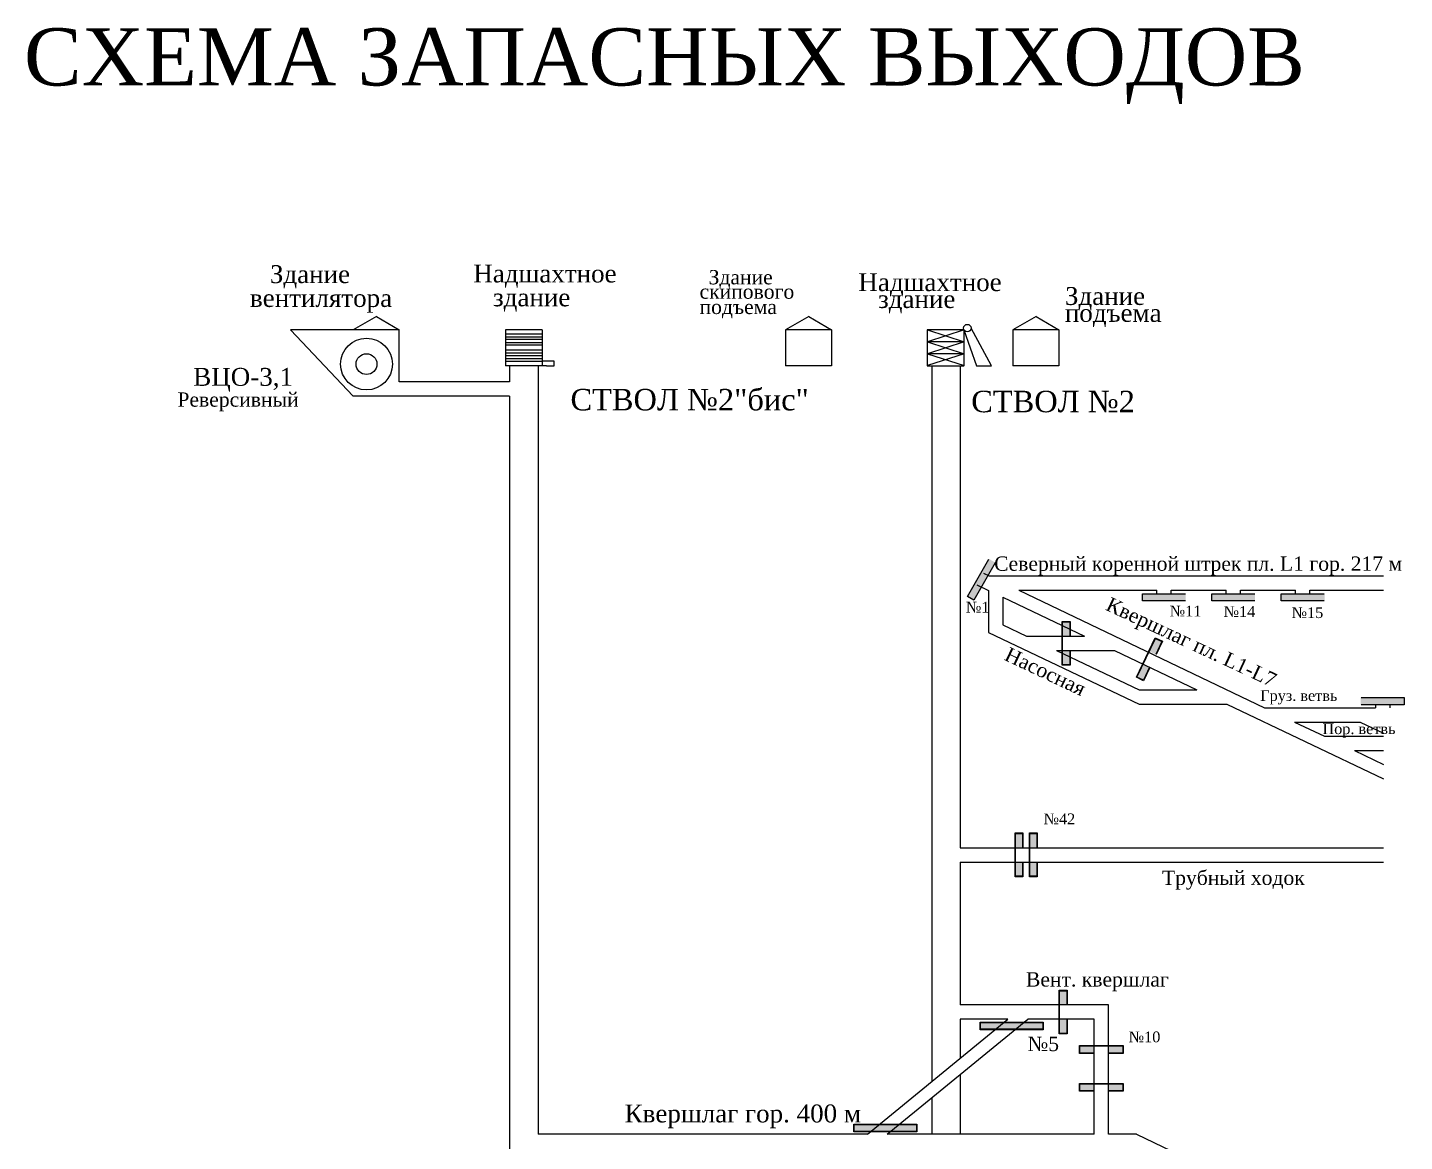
# Model space of a CAD drawing. Header units: millimetres. Extents: x -860 to -268, y -454 to 390.
# Drawn here: x -687.3 to -302.4, y 78.9 to 390.4 of the extents above; entities that cross this region are included whole.
import ezdxf

# ---------------------------------------------------------------- set-up
doc = ezdxf.new("R2010")
doc.units = ezdxf.units.MM
for name, color, linetype in [('Двери', 7, 'Continuous'), ('Название схема зап выходов', 7, 'Continuous'), ('Номера перемычек', 7, 'Continuous'), ('Перемычки 01', 7, 'Continuous')]:
    doc.layers.add(name, color=color, linetype=linetype)
doc.styles.get("Standard").update_dxf_attribs({"font": 'TIMES.TTF', "height": 10})

msp = doc.modelspace()

# ---------------------------------------------------------------- hatches: boundary and pattern name
at = {"layer": 'Двери'}
h = msp.add_hatch(color=256, dxfattribs=at)
h.paths.add_polyline_path([(-395.87, 220.18), (-395.87, 224.28), (-398.07, 224.28), (-398.07, 220.18), (-397.97, 220.18), (-397.97, 224.18), (-395.97, 224.18), (-395.97, 220.18)])
h.paths.add_polyline_path([(-397.97, 216.18), (-397.97, 220.18), (-398.07, 220.18), (-398.07, 216.18)])
h.paths.add_polyline_path([(-395.87, 212.08), (-395.87, 216.18), (-395.97, 216.18), (-395.97, 212.18), (-397.97, 212.18), (-397.97, 216.18), (-398.07, 216.18), (-398.07, 212.08)])
h = msp.add_hatch(color=3, dxfattribs=at)
h.paths.add_polyline_path([(-395.97, 224.18), (-397.97, 224.18), (-397.97, 220.18), (-395.97, 220.18)])
h.paths.add_polyline_path([(-397.97, 212.18), (-395.97, 212.18), (-395.97, 216.18), (-397.97, 216.18)])
h = msp.add_hatch(color=256, dxfattribs=at)
h.paths.add_polyline_path([(-371.84, 215.05), (-370.07, 218.75), (-372.06, 219.7), (-373.82, 216), (-373.73, 215.95), (-372.01, 219.57), (-370.21, 218.7), (-371.93, 215.09)])
h.paths.add_polyline_path([(-375.46, 212.34), (-373.73, 215.95), (-373.82, 216), (-375.55, 212.39)])
h.paths.add_polyline_path([(-375.33, 207.74), (-373.56, 211.44), (-373.65, 211.48), (-375.37, 207.87), (-377.18, 208.73), (-375.46, 212.34), (-375.55, 212.39), (-377.31, 208.69)])
h = msp.add_hatch(color=3, dxfattribs=at)
h.paths.add_polyline_path([(-370.21, 218.7), (-372.01, 219.57), (-373.73, 215.95), (-371.93, 215.09)])
h.paths.add_polyline_path([(-377.18, 208.73), (-375.37, 207.87), (-373.65, 211.48), (-375.46, 212.34)])
h = msp.add_hatch(color=256, dxfattribs=at)
h.paths.add_polyline_path([(-409.05, 161.08), (-409.05, 165.18), (-411.25, 165.18), (-411.25, 161.08), (-411.15, 161.08), (-411.15, 165.08), (-409.15, 165.08), (-409.15, 161.08)])
h.paths.add_polyline_path([(-411.15, 157.08), (-411.15, 161.08), (-411.25, 161.08), (-411.25, 157.08)])
h.paths.add_polyline_path([(-409.05, 152.98), (-409.05, 157.08), (-409.15, 157.08), (-409.15, 153.08), (-411.15, 153.08), (-411.15, 157.08), (-411.25, 157.08), (-411.25, 152.98)])
h = msp.add_hatch(color=256, dxfattribs=at)
h.paths.add_polyline_path([(-409.05, 161.03), (-409.05, 165.13), (-411.25, 165.13), (-411.25, 161.03), (-411.15, 161.03), (-411.15, 165.03), (-409.15, 165.03), (-409.15, 161.03)])
h.paths.add_polyline_path([(-411.15, 157.03), (-411.15, 161.03), (-411.25, 161.03), (-411.25, 157.03)])
h.paths.add_polyline_path([(-409.05, 152.93), (-409.05, 157.03), (-409.15, 157.03), (-409.15, 153.03), (-411.15, 153.03), (-411.15, 157.03), (-411.25, 157.03), (-411.25, 152.93)])
h = msp.add_hatch(color=3, dxfattribs=at)
h.paths.add_polyline_path([(-409.15, 165.08), (-411.15, 165.08), (-411.15, 161.08), (-409.15, 161.08)])
h.paths.add_polyline_path([(-411.15, 153.08), (-409.15, 153.08), (-409.15, 157.08), (-411.15, 157.08)])
h = msp.add_hatch(color=3, dxfattribs=at)
h.paths.add_polyline_path([(-409.15, 165.03), (-411.15, 165.03), (-411.15, 161.03), (-409.15, 161.03)])
h.paths.add_polyline_path([(-411.15, 153.03), (-409.15, 153.03), (-409.15, 157.03), (-411.15, 157.03)])
h = msp.add_hatch(color=256, dxfattribs=at)
h.paths.add_polyline_path([(-405.05, 161.08), (-405.05, 165.18), (-407.25, 165.18), (-407.25, 161.08), (-407.15, 161.08), (-407.15, 165.08), (-405.15, 165.08), (-405.15, 161.08)])
h.paths.add_polyline_path([(-407.15, 157.08), (-407.15, 161.08), (-407.25, 161.08), (-407.25, 157.08)])
h.paths.add_polyline_path([(-405.05, 152.98), (-405.05, 157.08), (-405.15, 157.08), (-405.15, 153.08), (-407.15, 153.08), (-407.15, 157.08), (-407.25, 157.08), (-407.25, 152.98)])
h = msp.add_hatch(color=256, dxfattribs=at)
h.paths.add_polyline_path([(-405.05, 161.03), (-405.05, 165.13), (-407.25, 165.13), (-407.25, 161.03), (-407.15, 161.03), (-407.15, 165.03), (-405.15, 165.03), (-405.15, 161.03)])
h.paths.add_polyline_path([(-407.15, 157.03), (-407.15, 161.03), (-407.25, 161.03), (-407.25, 157.03)])
h.paths.add_polyline_path([(-405.05, 152.93), (-405.05, 157.03), (-405.15, 157.03), (-405.15, 153.03), (-407.15, 153.03), (-407.15, 157.03), (-407.25, 157.03), (-407.25, 152.93)])
h = msp.add_hatch(color=3, dxfattribs=at)
h.paths.add_polyline_path([(-405.15, 165.08), (-407.15, 165.08), (-407.15, 161.08), (-405.15, 161.08)])
h.paths.add_polyline_path([(-407.15, 153.08), (-405.15, 153.08), (-405.15, 157.08), (-407.15, 157.08)])
h = msp.add_hatch(color=3, dxfattribs=at)
h.paths.add_polyline_path([(-405.15, 165.03), (-407.15, 165.03), (-407.15, 161.03), (-405.15, 161.03)])
h.paths.add_polyline_path([(-407.15, 153.03), (-405.15, 153.03), (-405.15, 157.03), (-407.15, 157.03)])
h = msp.add_hatch(color=256, dxfattribs=at)
h.paths.add_polyline_path([(-396.72, 117.06), (-396.72, 121.16), (-398.92, 121.16), (-398.92, 117.06), (-398.82, 117.06), (-398.82, 121.06), (-396.82, 121.06), (-396.82, 117.06)])
h.paths.add_polyline_path([(-398.82, 113.06), (-398.82, 117.06), (-398.92, 117.06), (-398.92, 113.06)])
h.paths.add_polyline_path([(-396.72, 108.96), (-396.72, 113.06), (-396.82, 113.06), (-396.82, 109.06), (-398.82, 109.06), (-398.82, 113.06), (-398.92, 113.06), (-398.92, 108.96)])
h = msp.add_hatch(color=3, dxfattribs=at)
h.paths.add_polyline_path([(-396.82, 121.06), (-398.82, 121.06), (-398.82, 117.06), (-396.82, 117.06)])
h.paths.add_polyline_path([(-398.82, 109.06), (-396.82, 109.06), (-396.82, 113.06), (-398.82, 113.06)])
h = msp.add_hatch(color=256, dxfattribs=at)
h.paths.add_polyline_path([(-385.13, 103.52), (-381.03, 103.52), (-381.03, 105.72), (-385.13, 105.72), (-385.13, 105.62), (-381.13, 105.62), (-381.13, 103.62), (-385.13, 103.62)])
h.paths.add_polyline_path([(-389.13, 105.62), (-385.13, 105.62), (-385.13, 105.72), (-389.13, 105.72)])
h.paths.add_polyline_path([(-393.23, 103.52), (-389.13, 103.52), (-389.13, 103.62), (-393.13, 103.62), (-393.13, 105.62), (-389.13, 105.62), (-389.13, 105.72), (-393.23, 105.72)])
h = msp.add_hatch(color=3, dxfattribs=at)
h.paths.add_polyline_path([(-381.13, 103.62), (-381.13, 105.62), (-385.13, 105.62), (-385.13, 103.62)])
h.paths.add_polyline_path([(-393.13, 105.62), (-393.13, 103.62), (-389.13, 103.62), (-389.13, 105.62)])
h = msp.add_hatch(color=256, dxfattribs=at)
h.paths.add_polyline_path([(-385.13, 92.92), (-381.03, 92.92), (-381.03, 95.12), (-385.13, 95.12), (-385.13, 95.02), (-381.13, 95.02), (-381.13, 93.02), (-385.13, 93.02)])
h.paths.add_polyline_path([(-389.13, 95.02), (-385.13, 95.02), (-385.13, 95.12), (-389.13, 95.12)])
h.paths.add_polyline_path([(-393.23, 92.92), (-389.13, 92.92), (-389.13, 93.02), (-393.13, 93.02), (-393.13, 95.02), (-389.13, 95.02), (-389.13, 95.12), (-393.23, 95.12)])
h = msp.add_hatch(color=3, dxfattribs=at)
h.paths.add_polyline_path([(-381.13, 93.02), (-381.13, 95.02), (-385.13, 95.02), (-385.13, 93.02)])
h.paths.add_polyline_path([(-393.13, 95.02), (-393.13, 93.02), (-389.13, 93.02), (-389.13, 95.02)])
at = {"layer": 'Перемычки 01'}
h = msp.add_hatch(color=256, dxfattribs=at)
h.paths.add_polyline_path([(-422.76, 230.14), (-420.72, 233.7), (-420.81, 233.75), (-422.8, 230.28), (-424.53, 231.27), (-422.54, 234.75), (-422.63, 234.79), (-424.67, 231.24)])
h.paths.add_polyline_path([(-420.81, 233.75), (-420.72, 233.7), (-416.69, 240.73), (-418.6, 241.82), (-422.63, 234.79), (-422.54, 234.75), (-418.56, 241.69), (-416.83, 240.69)])
h = msp.add_hatch(color=3, dxfattribs=at)
h.paths.add_polyline_path([(-424.53, 231.27), (-422.8, 230.28), (-420.81, 233.75), (-422.54, 234.75)])
h.paths.add_polyline_path([(-418.82, 237.22), (-420.55, 238.22), (-422.54, 234.75), (-420.81, 233.75)])
h.paths.add_polyline_path([(-418.82, 237.22), (-416.83, 240.69), (-418.56, 241.69), (-420.55, 238.22)])
h = msp.add_hatch(color=256, dxfattribs=at)
h.paths.add_polyline_path([(-375.74, 229.97), (-371.64, 229.97), (-371.64, 230.07), (-375.64, 230.07), (-375.64, 232.07), (-371.64, 232.07), (-371.64, 232.17), (-375.74, 232.17)])
h.paths.add_polyline_path([(-371.64, 230.07), (-371.64, 229.97), (-363.54, 229.97), (-363.54, 232.17), (-371.64, 232.17), (-371.64, 232.07), (-363.64, 232.07), (-363.64, 230.07)])
h = msp.add_hatch(color=3, dxfattribs=at)
h.paths.add_polyline_path([(-375.64, 232.07), (-375.64, 230.07), (-371.64, 230.07), (-371.64, 232.07)])
h.paths.add_polyline_path([(-367.64, 230.07), (-367.64, 232.07), (-371.64, 232.07), (-371.64, 230.07)])
h.paths.add_polyline_path([(-367.64, 230.07), (-363.64, 230.07), (-363.64, 232.07), (-367.64, 232.07)])
h = msp.add_hatch(color=256, dxfattribs=at)
h.paths.add_polyline_path([(-356.33, 229.97), (-352.23, 229.97), (-352.23, 230.07), (-356.23, 230.07), (-356.23, 232.07), (-352.23, 232.07), (-352.23, 232.17), (-356.33, 232.17)])
h.paths.add_polyline_path([(-352.23, 230.07), (-352.23, 229.97), (-344.13, 229.97), (-344.13, 232.17), (-352.23, 232.17), (-352.23, 232.07), (-344.23, 232.07), (-344.23, 230.07)])
h = msp.add_hatch(color=3, dxfattribs=at)
h.paths.add_polyline_path([(-356.23, 232.07), (-356.23, 230.07), (-352.23, 230.07), (-352.23, 232.07)])
h.paths.add_polyline_path([(-348.23, 230.07), (-348.23, 232.07), (-352.23, 232.07), (-352.23, 230.07)])
h.paths.add_polyline_path([(-348.23, 230.07), (-344.23, 230.07), (-344.23, 232.07), (-348.23, 232.07)])
h = msp.add_hatch(color=256, dxfattribs=at)
h.paths.add_polyline_path([(-336.92, 229.97), (-332.82, 229.97), (-332.82, 230.07), (-336.82, 230.07), (-336.82, 232.07), (-332.82, 232.07), (-332.82, 232.17), (-336.92, 232.17)])
h.paths.add_polyline_path([(-332.82, 230.07), (-332.82, 229.97), (-324.72, 229.97), (-324.72, 232.17), (-332.82, 232.17), (-332.82, 232.07), (-324.82, 232.07), (-324.82, 230.07)])
h = msp.add_hatch(color=3, dxfattribs=at)
h.paths.add_polyline_path([(-336.82, 232.07), (-336.82, 230.07), (-332.82, 230.07), (-332.82, 232.07)])
h.paths.add_polyline_path([(-328.82, 230.07), (-328.82, 232.07), (-332.82, 232.07), (-332.82, 230.07)])
h.paths.add_polyline_path([(-328.82, 230.07), (-324.82, 230.07), (-324.82, 232.07), (-328.82, 232.07)])
h = msp.add_hatch(color=256, dxfattribs=at)
h.paths.add_polyline_path([(-302.39, 203.11), (-306.49, 203.11), (-306.49, 203.01), (-302.49, 203.01), (-302.49, 201.01), (-306.49, 201.01), (-306.49, 200.91), (-302.39, 200.91)])
h.paths.add_polyline_path([(-306.49, 203.01), (-306.49, 203.11), (-314.59, 203.11), (-314.59, 200.91), (-306.49, 200.91), (-306.49, 201.01), (-314.49, 201.01), (-314.49, 203.01)])
h = msp.add_hatch(color=3, dxfattribs=at)
h.paths.add_polyline_path([(-302.49, 201.01), (-302.49, 203.01), (-306.49, 203.01), (-306.49, 201.01)])
h.paths.add_polyline_path([(-310.49, 203.01), (-310.49, 201.01), (-306.49, 201.01), (-306.49, 203.01)])
h.paths.add_polyline_path([(-310.49, 203.01), (-314.49, 203.01), (-314.49, 201.01), (-310.49, 201.01)])
h = msp.add_hatch(color=256, dxfattribs=at)
h.paths.add_polyline_path([(-421, 112.29), (-421, 110.14), (-403.4, 110.14), (-403.4, 112.29)])
h.paths.add_polyline_path([(-403.53, 112.17), (-403.53, 110.27), (-420.87, 110.27), (-420.87, 112.17)], flags=16)
for points in [[(-420.87, 112.17), (-420.87, 110.27), (-403.53, 110.27), (-403.53, 112.17)], [(-456.19, 83.61), (-456.19, 81.71), (-438.84, 81.71), (-438.84, 83.61)]]:
    msp.add_hatch(color=3, dxfattribs=at).paths.add_polyline_path(points)
h = msp.add_hatch(color=256, dxfattribs=at)
h.paths.add_polyline_path([(-456.32, 83.74), (-456.32, 81.59), (-438.72, 81.59), (-438.72, 83.74)])
h.paths.add_polyline_path([(-438.84, 83.61), (-438.84, 81.71), (-456.19, 81.71), (-456.19, 83.61)], flags=16)

# ---------------------------------------------------------------- linework, layer by layer
for p, q in [((-589.77, 309.59), (-596.27, 305.82)), ((-589.77, 309.59), (-583.42, 305.82)), ((-468.91, 309.59), (-475.41, 305.82)), ((-468.91, 309.59), (-462.56, 305.82)), ((-405.33, 309.59), (-411.83, 305.82)), ((-405.33, 309.59), (-398.98, 305.82)), ((-583.42, 305.82), (-613.81, 305.82)), ((-613.81, 305.82), (-596.27, 287.32)), ((-583.42, 305.82), (-596.27, 305.82)), ((-583.42, 291.32), (-583.42, 305.82)), ((-543.46, 304.67), (-553.71, 304.67)), ((-543.41, 305.82), (-553.67, 305.82)), ((-553.67, 305.82), (-553.67, 295.82)), ((-543.41, 305.82), (-543.41, 295.82)), ((-462.56, 305.82), (-475.41, 305.82)), ((-475.41, 305.82), (-475.41, 295.82)), ((-462.56, 305.82), (-462.56, 295.82)), ((-425.6, 305.82), (-435.86, 305.82)), ((-435.86, 305.82), (-435.86, 295.82)), ((-435.77, 305.84), (-425.52, 302.52)), ((-425.52, 305.84), (-435.77, 302.52)), ((-425.6, 305.82), (-425.6, 295.82)), ((-425.6, 305.82), (-422.04, 295.81)), ((-417.87, 295.81), (-423.56, 306.31)), ((-411.83, 305.82), (-411.83, 295.82)), ((-398.98, 305.82), (-411.83, 305.82)), ((-398.98, 305.82), (-398.98, 295.82)), ((-543.46, 303.84), (-553.71, 303.84)), ((-543.46, 303.1), (-553.71, 303.1)), ((-543.46, 302.26), (-553.71, 302.26)), ((-543.46, 301.52), (-553.71, 301.52)), ((-425.52, 302.52), (-435.77, 302.52)), ((-425.52, 302.52), (-435.77, 299.18)), ((-435.77, 302.52), (-425.52, 299.18)), ((-543.46, 300.14), (-553.71, 300.14)), ((-543.46, 299.31), (-553.71, 299.31)), ((-543.46, 298.57), (-553.71, 298.57)), ((-543.46, 297.73), (-553.71, 297.73)), ((-543.46, 296.99), (-553.71, 296.99)), ((-540.05, 297.08), (-543.41, 297.08)), ((-540.05, 295.82), (-540.05, 297.08)), ((-425.52, 299.18), (-435.77, 299.18)), ((-435.77, 299.18), (-425.52, 295.84)), ((-425.52, 299.18), (-435.77, 295.84)), ((-542.21, 295.82), (-553.67, 295.82)), ((-553.67, 295.82), (-553.67, 295.82)), ((-552.56, 295.82), (-552.56, 291.32)), ((-544.56, 295.82), (-544.56, 80.89)), ((-542.21, 295.82), (-540.05, 295.82)), ((-462.56, 295.82), (-475.41, 295.82)), ((-475.41, 295.82), (-475.41, 295.82)), ((-435.86, 295.82), (-435.86, 295.82)), ((-435.86, 295.82), (-425.6, 295.82)), ((-434.56, 295.82), (-434.56, 95.59)), ((-426.56, 295.82), (-426.56, 161.03)), ((-422.04, 295.81), (-417.87, 295.81)), ((-398.98, 295.82), (-411.83, 295.82)), ((-411.83, 295.82), (-411.83, 295.82)), ((-552.56, 291.32), (-583.42, 291.32)), ((-556.56, 291.32), (-583.42, 291.32)), ((-552.56, 287.32), (-596.27, 287.32)), ((-552.56, 287.32), (-596.27, 287.32)), ((-552.56, 287.32), (-552.56, -9.34)), ((-420.06, 237.84), (-418.51, 237.09)), ((-418.51, 237.09), (-308.22, 237.09)), ((-421.94, 234.56), (-418.63, 232.97)), ((-418.63, 232.97), (-418.63, 221.23)), ((-414.63, 231.06), (-414.63, 223.32)), ((-414.63, 231.06), (-391.88, 220.18)), ((-410.17, 233.09), (-371.64, 233.09)), ((-410.17, 233.09), (-341.55, 200.18)), ((-371.64, 232.07), (-371.64, 233.09)), ((-367.64, 232.07), (-367.64, 233.09)), ((-367.64, 233.09), (-352.23, 233.09)), ((-352.23, 232.07), (-352.23, 233.09)), ((-348.23, 232.07), (-348.23, 233.09)), ((-348.23, 233.09), (-332.82, 233.09)), ((-332.82, 232.07), (-332.82, 233.09)), ((-328.82, 232.07), (-328.82, 233.09)), ((-328.82, 233.09), (-308.22, 233.09)), ((-414.63, 223.32), (-408.03, 220.18)), ((-418.63, 221.23), (-376.58, 201.18)), ((-408.03, 220.18), (-391.88, 220.18)), ((-399.65, 216.18), (-383.49, 216.18)), ((-399.65, 216.18), (-376.58, 205.18)), ((-383.49, 216.18), (-360.43, 205.18)), ((-376.58, 205.18), (-360.43, 205.18)), ((-376.58, 201.18), (-352.04, 201.18)), ((-352.04, 201.18), (-308.22, 180.28)), ((-341.55, 200.18), (-310.49, 200.18)), ((-310.49, 201.01), (-310.49, 200.18)), ((-306.49, 201.01), (-306.49, 200.18)), ((-333.17, 196.18), (-314.8, 196.18)), ((-333.17, 196.18), (-324.78, 192.18)), ((-314.8, 196.18), (-308.22, 193.04)), ((-324.78, 192.18), (-308.22, 192.18)), ((-316.39, 188.18), (-308.22, 188.18)), ((-316.39, 188.18), (-308.22, 184.28)), ((-426.56, 161.03), (-308.22, 161.03)), ((-426.56, 157.03), (-308.22, 157.03)), ((-426.56, 157.03), (-426.56, 117.06)), ((-426.56, 157.03), (-426.56, 155.18)), ((-385.13, 117.06), (-426.56, 117.06)), ((-385.13, 80.89), (-385.13, 117.06)), ((-452.5, 80.89), (-413.24, 113.06)), ((-446.96, 80.89), (-407.69, 113.06)), ((-426.56, 113.06), (-426.56, 102.14)), ((-413.24, 113.06), (-426.56, 113.06)), ((-389.13, 113.06), (-407.69, 113.06)), ((-389.13, 80.89), (-389.13, 113.06)), ((-426.56, 97.6), (-426.56, 80.89)), ((-426.56, 97.6), (-426.56, 94.96)), ((-434.56, 91.04), (-434.56, 80.89)), ((-434.56, 91.04), (-434.56, 90.62)), ((-452.5, 80.89), (-544.56, 80.89)), ((-389.13, 80.89), (-446.96, 80.89)), ((-377.34, 80.89), (-385.13, 80.89)), ((-377.34, 80.89), (-335.41, 60.89))]:
    msp.add_line(p, q)
for centre, radius in [((-424.6, 306.34), 1.04), ((-592.55, 296.27), 7.24), ((-592.55, 296.27), 2.91)]:
    msp.add_circle(centre, radius)
at = {"layer": 'Двери'}
for points in [[(-395.87, 216.18), (-395.87, 212.08), (-398.07, 212.08), (-398.07, 224.28), (-395.87, 224.28), (-395.87, 220.18)], [(-395.97, 216.18), (-395.97, 212.18), (-397.97, 212.18), (-397.97, 224.18), (-395.97, 224.18), (-395.97, 220.18)], [(-373.56, 211.44), (-375.33, 207.74), (-377.31, 208.69), (-372.06, 219.7), (-370.07, 218.75), (-371.84, 215.05)], [(-373.65, 211.48), (-375.37, 207.87), (-377.18, 208.73), (-372.01, 219.57), (-370.21, 218.7), (-371.93, 215.09)], [(-409.05, 157.08), (-409.05, 152.98), (-411.25, 152.98), (-411.25, 165.18), (-409.05, 165.18), (-409.05, 161.08)], [(-409.05, 157.03), (-409.05, 152.93), (-411.25, 152.93), (-411.25, 165.13), (-409.05, 165.13), (-409.05, 161.03)], [(-409.15, 157.08), (-409.15, 153.08), (-411.15, 153.08), (-411.15, 165.08), (-409.15, 165.08), (-409.15, 161.08)], [(-409.15, 157.03), (-409.15, 153.03), (-411.15, 153.03), (-411.15, 165.03), (-409.15, 165.03), (-409.15, 161.03)], [(-405.05, 157.08), (-405.05, 152.98), (-407.25, 152.98), (-407.25, 165.18), (-405.05, 165.18), (-405.05, 161.08)], [(-405.05, 157.03), (-405.05, 152.93), (-407.25, 152.93), (-407.25, 165.13), (-405.05, 165.13), (-405.05, 161.03)], [(-405.15, 157.08), (-405.15, 153.08), (-407.15, 153.08), (-407.15, 165.08), (-405.15, 165.08), (-405.15, 161.08)], [(-405.15, 157.03), (-405.15, 153.03), (-407.15, 153.03), (-407.15, 165.03), (-405.15, 165.03), (-405.15, 161.03)], [(-396.72, 113.06), (-396.72, 108.96), (-398.92, 108.96), (-398.92, 121.16), (-396.72, 121.16), (-396.72, 117.06)], [(-396.82, 113.06), (-396.82, 109.06), (-398.82, 109.06), (-398.82, 121.06), (-396.82, 121.06), (-396.82, 117.06)], [(-389.13, 103.52), (-393.23, 103.52), (-393.23, 105.72), (-381.03, 105.72), (-381.03, 103.52), (-385.13, 103.52)], [(-389.13, 103.62), (-393.13, 103.62), (-393.13, 105.62), (-381.13, 105.62), (-381.13, 103.62), (-385.13, 103.62)], [(-389.13, 92.92), (-393.23, 92.92), (-393.23, 95.12), (-381.03, 95.12), (-381.03, 92.92), (-385.13, 92.92)], [(-389.13, 93.02), (-393.13, 93.02), (-393.13, 95.02), (-381.13, 95.02), (-381.13, 93.02), (-385.13, 93.02)]]:
    msp.add_lwpolyline(points, dxfattribs=at)
at = {"layer": 'Перемычки 01'}
for points in [[(-416.83, 240.69), (-422.8, 230.28), (-424.53, 231.27), (-418.56, 241.69)], [(-363.64, 230.07), (-375.64, 230.07), (-375.64, 232.07), (-363.64, 232.07)], [(-344.23, 230.07), (-356.23, 230.07), (-356.23, 232.07), (-344.23, 232.07)], [(-324.82, 230.07), (-336.82, 230.07), (-336.82, 232.07), (-324.82, 232.07)], [(-314.49, 203.01), (-302.49, 203.01), (-302.49, 201.01), (-314.49, 201.01)]]:
    msp.add_lwpolyline(points, dxfattribs=at)
for points in [[(-421, 112.29), (-403.4, 112.29), (-403.4, 110.14), (-421, 110.14)], [(-420.87, 112.17), (-403.53, 112.17), (-403.53, 110.27), (-420.87, 110.27)], [(-456.32, 83.74), (-438.72, 83.74), (-438.72, 81.59), (-456.32, 81.59)], [(-456.19, 83.61), (-438.84, 83.61), (-438.84, 81.71), (-456.19, 81.71)]]:
    msp.add_lwpolyline(points, close=True, dxfattribs=at)

# ---------------------------------------------------------------- texts
for s, height, p in [('Здание', 5, (-619.56, 318.92)), ('Надшахтное', 5, (-562.7, 319.1)), ('Здание', 4, (-496.92, 318.57)), ('Надшахтное', 5, (-455.05, 316.68)), ('вентилятора', 5, (-625.13, 312.25)), ('здание', 5, (-557.18, 312.43)), ('скипового', 4, (-499.45, 314.54)), ('Здание', 5, (-397.31, 312.81)), ('подъема', 4, (-499.45, 310.27)), ('здание', 5, (-449.54, 311.95)), ('подъема', 5, (-397.33, 308.08)), ('ВЦО-3,1', 5, (-640.99, 290.2)), ('СТВОЛ №2"бис"', 6, (-535.54, 283.33)), ('СТВОЛ №2', 6, (-423.5, 282.81)), ('Реверсивный', 4, (-645.41, 284.36)), ('Северный коренной штрек пл. L1 гор. 217 м', 4, (-417.09, 238.47)), ('Груз. ветвь', 3, (-342.7, 202.08)), ('Пор. ветвь', 3, (-325.31, 192.8)), ('Трубный ходок', 4, (-370.18, 150.63)), ('Вент. квершлаг', 4, (-408.2, 122.21)), ('Квершлаг гор. 400 м', 5, (-520.39, 84.22))]:
    msp.add_text(s, height=height).set_placement(p)
for s, rotation, p in [('Квершлаг пл. L1-L7', 335, (-386.2, 227.64)), ('Насосная', 334.7278, (-414.54, 213.65))]:
    msp.add_text(s, height=4, rotation=rotation).set_placement(p)
at = {"layer": 'Название схема зап выходов'}
msp.add_text('СХЕМА ЗАПАСНЫХ ВЫХОДОВ', height=16, dxfattribs=at).set_placement((-688.3, 374.19))
at = {"layer": 'Номера перемычек'}
for s, height, p in [('№1', 3, (-424.99, 226.79)), ('№11', 3, (-368.02, 225.71)), ('№14', 3, (-352.96, 225.57)), ('№15', 3, (-333.94, 225.26)), ('№42', 3, (-403.29, 167.6)), ('№5', 4, (-407.74, 104.17)), ('№10', 3, (-379.49, 106.63))]:
    msp.add_text(s, height=height, dxfattribs=at).set_placement(p)

doc.saveas('drawing.dxf')
